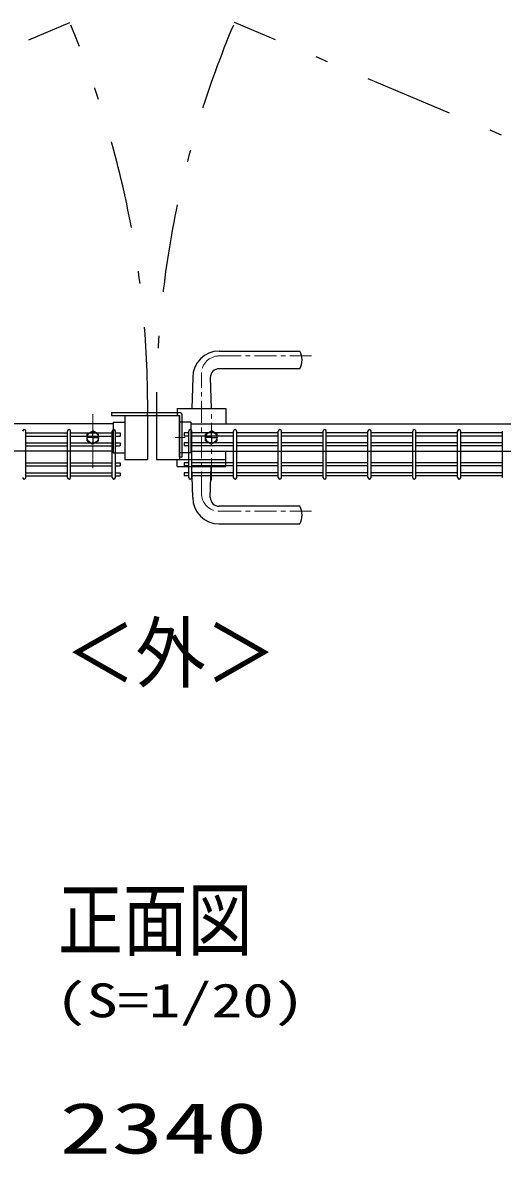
# Model space of a CAD drawing. Units: millimetres, scale not verified. Extents: x -4425 to 4425, y -3150 to 3150.
# Drawn here: x 1481 to 2024, y 822 to 2106 of the extents above; entities that cross this region are included whole.
import ezdxf
from ezdxf.enums import TextEntityAlignment as Align

# ---------------------------------------------------------------- set-up
doc = ezdxf.new("R2010")
doc.units = ezdxf.units.MM
doc.header["$LTSCALE"] = 20
doc.linetypes.add('USER1', pattern=[2, 1.25, -0.25, 0.25, -0.25])
doc.linetypes.add('USER4', pattern=[10.7, 5, -2.5, 0.7, -2.5])
for name, color, linetype, lineweight in [('0-0_外形線', 7, 'Continuous', 25), ('0-3_寸法線', 4, 'Continuous', 25), ('0-7_扉縦枠', 7, 'Continuous', 25), ('0-8_Jﾊﾟﾈﾙ', 3, 'Continuous', 25), ('0-C_扉横枠', 7, 'Continuous', 25), ('0-D_ハッチング', 4, 'Continuous', 25), ('1-0_丁番', 3, 'Continuous', 25), ('1-1_軸線', 1, 'USER1', 9)]:
    doc.layers.add(name, color=color, linetype=linetype, lineweight=lineweight)
doc.layers.add('1-3_D-TITLE', color=7, linetype='Continuous')
doc.styles.add('ＭＳ ゴシック', font='')
doc.styles.get('ＭＳ ゴシック').set_extended_font_data('MS Gothic')

msp = doc.modelspace()

# ---------------------------------------------------------------- linework, layer by layer
at = {"layer": '0-0_外形線'}
for p, q in [((1703.23, 1733.06), (1794.55, 1733.06)), ((1794.55, 1713.06), (1703.23, 1713.06)), ((1673.23, 1703.06), (1672.23, 1668.06)), ((1693.23, 1703.06), (1694.23, 1668.06)), ((1655.73, 1668.06), (1655.73, 1660.06)), ((1655.73, 1668.06), (1710.73, 1668.06)), ((1710.73, 1668.06), (1710.73, 1650.56)), ((1553.54, 1631.31), (1560.03, 1627.56)), ((1566.53, 1631.31), (1560.03, 1627.56)), ((1710.73, 1602.06), (1710.73, 1619.56)), ((1655.73, 1602.06), (1655.73, 1610.06)), ((1655.73, 1602.06), (1710.73, 1602.06)), ((1673.23, 1567.06), (1672.23, 1602.06)), ((1693.23, 1567.06), (1694.23, 1602.06)), ((1794.55, 1557.06), (1703.23, 1557.06)), ((1703.23, 1537.06), (1794.55, 1537.06))]:
    msp.add_line(p, q, dxfattribs=at)
for centre, radius, start, end in [((1703.23, 1703.06), 30, 90, 180), ((1777.23, 1723.06), 20, 330, 30), ((1703.23, 1703.06), 10, 90, 180), ((1703.23, 1567.06), 30, 180, 270), ((1703.23, 1567.06), 10, 180, 270), ((1777.23, 1547.06), 20, 330, 30)]:
    msp.add_arc(centre, radius, start, end, dxfattribs=at)
at = {"layer": '0-7_扉縦枠'}
for p, q in [((1596.23, 1660.06), (1596.23, 1610.06)), ((1596.23, 1660.06), (1622.23, 1660.06)), ((1622.23, 1660.06), (1622.23, 1610.06)), ((1632.23, 1660.06), (1658.23, 1660.06)), ((1632.23, 1660.06), (1632.23, 1610.06)), ((1658.23, 1660.06), (1658.23, 1610.06)), ((1596.23, 1610.06), (1622.23, 1610.06)), ((1632.23, 1610.06), (1710.73, 1610.06))]:
    msp.add_line(p, q, dxfattribs=at)
at = {"layer": '0-8_Jﾊﾟﾈﾙ'}
for p, q in [((1484.19, 1589.76), (1484.19, 1642.16)), ((1484.19, 1640.36), (1531.36, 1640.36)), ((1484.19, 1636.76), (1531.36, 1636.76)), ((1531.36, 1589.76), (1531.36, 1642.16)), ((1534.96, 1589.76), (1534.96, 1642.16)), ((1534.96, 1640.36), (1582.13, 1640.36)), ((1534.96, 1636.76), (1582.13, 1636.76)), ((1582.13, 1589.76), (1582.13, 1642.16)), ((1585.73, 1589.76), (1585.73, 1642.16)), ((1585.73, 1640.36), (1590.93, 1640.36)), ((1585.73, 1636.76), (1590.93, 1636.76)), ((1590.93, 1640.36), (1590.93, 1636.76)), ((1663.53, 1640.36), (1663.53, 1636.76)), ((1668.73, 1640.36), (1663.53, 1640.36)), ((1668.73, 1636.76), (1663.53, 1636.76)), ((1668.73, 1589.76), (1668.73, 1642.16)), ((1672.33, 1589.76), (1672.33, 1642.16)), ((1719.5, 1640.36), (1672.33, 1640.36)), ((1719.5, 1636.76), (1672.33, 1636.76)), ((1719.5, 1589.76), (1719.5, 1642.16)), ((1723.1, 1589.76), (1723.1, 1642.16)), ((1770.27, 1640.36), (1723.1, 1640.36)), ((1770.27, 1636.76), (1723.1, 1636.76)), ((1770.27, 1589.76), (1770.27, 1642.16)), ((1773.87, 1589.76), (1773.87, 1642.16)), ((1821.04, 1640.36), (1773.87, 1640.36)), ((1821.04, 1636.76), (1773.87, 1636.76)), ((1821.04, 1589.76), (1821.04, 1642.16)), ((1824.64, 1589.76), (1824.64, 1642.16)), ((1871.81, 1640.36), (1824.64, 1640.36)), ((1871.81, 1636.76), (1824.64, 1636.76)), ((1871.81, 1589.76), (1871.81, 1642.16)), ((1875.41, 1589.76), (1875.41, 1642.16)), ((1922.58, 1640.36), (1875.41, 1640.36)), ((1922.58, 1636.76), (1875.41, 1636.76)), ((1922.58, 1589.76), (1922.58, 1642.16)), ((1926.18, 1589.76), (1926.18, 1642.16)), ((1973.35, 1640.36), (1926.18, 1640.36)), ((1973.35, 1636.76), (1926.18, 1636.76)), ((1973.35, 1589.76), (1973.35, 1642.16)), ((1976.95, 1589.76), (1976.95, 1642.16)), ((2024.12, 1640.36), (1976.95, 1640.36)), ((2024.12, 1636.76), (1976.95, 1636.76)), ((2024.12, 1589.76), (2024.12, 1642.16)), ((1484.19, 1629.06), (1531.36, 1629.06)), ((1484.19, 1625.46), (1531.36, 1625.46)), ((1534.96, 1629.06), (1582.13, 1629.06)), ((1534.96, 1625.46), (1582.13, 1625.46)), ((1585.73, 1629.06), (1590.93, 1629.06)), ((1585.73, 1625.46), (1590.93, 1625.46)), ((1590.93, 1629.06), (1590.93, 1625.46)), ((1663.53, 1629.06), (1663.53, 1625.46)), ((1668.73, 1629.06), (1663.53, 1629.06)), ((1668.73, 1625.46), (1663.53, 1625.46)), ((1719.5, 1629.06), (1672.33, 1629.06)), ((1719.5, 1625.46), (1672.33, 1625.46)), ((1770.27, 1629.06), (1723.1, 1629.06)), ((1770.27, 1625.46), (1723.1, 1625.46)), ((1821.04, 1629.06), (1773.87, 1629.06)), ((1821.04, 1625.46), (1773.87, 1625.46)), ((1871.81, 1629.06), (1824.64, 1629.06)), ((1871.81, 1625.46), (1824.64, 1625.46)), ((1922.58, 1629.06), (1875.41, 1629.06)), ((1922.58, 1625.46), (1875.41, 1625.46)), ((1973.35, 1629.06), (1926.18, 1629.06)), ((1973.35, 1625.46), (1926.18, 1625.46)), ((2024.12, 1629.06), (1976.95, 1629.06)), ((2024.12, 1625.46), (1976.95, 1625.46)), ((1484.19, 1606.46), (1531.36, 1606.46)), ((1534.96, 1606.46), (1582.13, 1606.46)), ((1585.73, 1606.46), (1590.93, 1606.46)), ((1590.93, 1606.46), (1590.93, 1602.86)), ((1663.53, 1606.46), (1663.53, 1602.86)), ((1668.73, 1606.46), (1663.53, 1606.46)), ((1719.5, 1606.46), (1672.33, 1606.46)), ((1770.27, 1606.46), (1723.1, 1606.46)), ((1821.04, 1606.46), (1773.87, 1606.46)), ((1871.81, 1606.46), (1824.64, 1606.46)), ((1922.58, 1606.46), (1875.41, 1606.46)), ((1973.35, 1606.46), (1926.18, 1606.46)), ((2024.12, 1606.46), (1976.95, 1606.46)), ((1484.19, 1602.86), (1531.36, 1602.86)), ((1484.19, 1595.16), (1531.36, 1595.16)), ((1534.96, 1602.86), (1582.13, 1602.86)), ((1534.96, 1595.16), (1582.13, 1595.16)), ((1585.73, 1602.86), (1590.93, 1602.86)), ((1668.73, 1602.86), (1663.53, 1602.86)), ((1663.53, 1595.16), (1663.53, 1591.56)), ((1668.73, 1595.16), (1663.53, 1595.16)), ((1719.5, 1602.86), (1672.33, 1602.86)), ((1719.5, 1595.16), (1672.33, 1595.16)), ((1770.27, 1602.86), (1723.1, 1602.86)), ((1770.27, 1595.16), (1723.1, 1595.16)), ((1821.04, 1602.86), (1773.87, 1602.86)), ((1821.04, 1595.16), (1773.87, 1595.16)), ((1871.81, 1602.86), (1824.64, 1602.86)), ((1871.81, 1595.16), (1824.64, 1595.16)), ((1922.58, 1602.86), (1875.41, 1602.86)), ((1922.58, 1595.16), (1875.41, 1595.16)), ((1973.35, 1602.86), (1926.18, 1602.86)), ((1973.35, 1595.16), (1926.18, 1595.16)), ((2024.12, 1602.86), (1976.95, 1602.86)), ((2024.12, 1595.16), (1976.95, 1595.16)), ((1484.19, 1591.56), (1531.36, 1591.56)), ((1534.96, 1591.56), (1582.13, 1591.56)), ((1585.73, 1591.56), (1590.93, 1591.56)), ((1668.73, 1591.56), (1663.53, 1591.56)), ((1719.5, 1591.56), (1672.33, 1591.56)), ((1770.27, 1591.56), (1723.1, 1591.56)), ((1821.04, 1591.56), (1773.87, 1591.56)), ((1871.81, 1591.56), (1824.64, 1591.56)), ((1922.58, 1591.56), (1875.41, 1591.56)), ((1973.35, 1591.56), (1926.18, 1591.56)), ((2024.12, 1591.56), (1976.95, 1591.56))]:
    msp.add_line(p, q, dxfattribs=at)
msp.add_lwpolyline([(1585.73, 1595.16), (1590.93, 1595.16), (1590.93, 1591.56)], dxfattribs=at)
for centre, start, end in [((1482.39, 1642.16), 0, 180), ((1533.16, 1642.16), 0, 180), ((1583.93, 1642.16), 0, 180), ((1670.53, 1642.16), 0, 180), ((1721.3, 1642.16), 0, 180), ((1772.07, 1642.16), 0, 180), ((1822.84, 1642.16), 0, 180), ((1873.61, 1642.16), 0, 180), ((1924.38, 1642.16), 0, 180), ((1975.15, 1642.16), 0, 180), ((1482.39, 1589.76), 180, 0), ((1533.16, 1589.76), 180, 0), ((1583.93, 1589.76), 180, 0), ((1670.53, 1589.76), 180, 0), ((1721.3, 1589.76), 180, 0), ((1772.07, 1589.76), 180, 0), ((1822.84, 1589.76), 180, 0), ((1873.61, 1589.76), 180, 0), ((1924.38, 1589.76), 180, 0), ((1975.15, 1589.76), 180, 0)]:
    msp.add_arc(centre, 1.8, start, end, dxfattribs=at)
at = {"layer": '0-C_扉横枠'}
for p, q in [((1583.23, 1650.56), (569.23, 1650.56)), ((1583.23, 1652.51), (1583.23, 1617.61)), ((1583.23, 1652.51), (1596.23, 1652.51)), ((1671.23, 1652.51), (1658.23, 1652.51)), ((1671.23, 1652.51), (1671.23, 1617.61)), ((1671.23, 1650.56), (2685.23, 1650.56)), ((1559.85, 1635.06), (1553.45, 1635.06)), ((1553.54, 1638.81), (1560.03, 1642.57)), ((1553.54, 1631.31), (1553.54, 1638.81)), ((1559.94, 1635.06), (1560.12, 1635.06)), ((1566.53, 1638.81), (1560.03, 1642.57)), ((1560.03, 1635.24), (1560.03, 1641.65)), ((1560.03, 1634.97), (1560.03, 1635.15)), ((1560.03, 1634.88), (1560.03, 1628.48)), ((1560.21, 1635.06), (1566.62, 1635.06)), ((1566.53, 1631.31), (1566.53, 1638.81)), ((1694.25, 1635.06), (1687.85, 1635.06)), ((1687.94, 1638.81), (1694.43, 1642.57)), ((1687.94, 1631.31), (1687.94, 1638.81)), ((1687.94, 1631.31), (1694.43, 1627.56)), ((1694.34, 1635.06), (1694.52, 1635.06)), ((1700.93, 1638.81), (1694.43, 1642.57)), ((1694.43, 1635.24), (1694.43, 1641.65)), ((1694.43, 1634.97), (1694.43, 1635.15)), ((1694.43, 1634.88), (1694.43, 1628.48)), ((1700.93, 1631.31), (1694.43, 1627.56)), ((1694.61, 1635.06), (1701.02, 1635.06)), ((1700.93, 1631.31), (1700.93, 1638.81)), ((1583.23, 1619.56), (569.23, 1619.56)), ((1583.23, 1617.61), (1596.23, 1617.61)), ((1671.23, 1617.61), (1658.23, 1617.61)), ((1671.23, 1619.56), (2685.23, 1619.56))]:
    msp.add_line(p, q, dxfattribs=at)
for centre in [(1560.03, 1635.06), (1694.43, 1635.06)]:
    msp.add_circle(centre, 6.5, dxfattribs=at)
at = {"layer": '0-D_ハッチング', "linetype": 'USER4'}
for p, q in [((501.35, 1670.74), (1533.93, 2105.6)), ((2753.11, 1670.74), (1720.53, 2105.6))]:
    msp.add_line(p, q, dxfattribs=at)
for centre, start, end in [((508.8, 1670.92), 359.45045, 22.82564), ((2745.66, 1670.92), 157.17436, 180.54955)]:
    msp.add_arc(centre, 1113.48, start, end, dxfattribs=at)
at = {"layer": '1-0_丁番'}
for p, q in [((1581.43, 1663.26), (1581.43, 1660.06)), ((1581.43, 1663.26), (1658.23, 1663.26)), ((1581.43, 1660.06), (1658.23, 1660.06)), ((1658.23, 1613.26), (1658.23, 1660.06)), ((1661.43, 1613.26), (1661.43, 1660.06)), ((1658.23, 1613.26), (1661.43, 1613.26))]:
    msp.add_line(p, q, dxfattribs=at)
msp.add_arc((1658.23, 1660.06), 3.2, 360, 90, dxfattribs=at)
at = {"layer": '1-1_軸線'}
for p, q in [((1703.23, 1727.56), (1807.75, 1727.56)), ((1683.23, 1571.56), (1683.23, 1707.56)), ((1560.03, 1600.41), (1560.03, 1661.48)), ((1560.03, 1600.41), (1560.03, 1661.48)), ((1694.43, 1586.66), (1694.43, 1661.48)), ((1664.57, 1635.06), (1653.39, 1635.06)), ((1703.23, 1551.56), (1807.75, 1551.56))]:
    msp.add_line(p, q, dxfattribs=at)
for centre, start, end in [((1703.23, 1707.56), 90, 180), ((1703.23, 1571.56), 180, 270)]:
    msp.add_arc(centre, 20, start, end, dxfattribs=at)

# ---------------------------------------------------------------- texts
at = {"layer": '0-0_外形線', "style": 'ＭＳ ゴシック', "width": 0.9}
msp.add_text('＜外＞', height=64.96, dxfattribs=at).set_placement((1528.64, 1338.82), align=Align.BOTTOM_LEFT)
at = {"layer": '0-3_寸法線', "color": 2, "style": 'ＭＳ ゴシック', "width": 1.5}
msp.add_text('2340', height=57.77, dxfattribs=at).set_placement((1522.23, 805.64), align=Align.BOTTOM_LEFT)
at = {"layer": '1-3_D-TITLE', "style": 'ＭＳ ゴシック'}
for s, height, width, p in [('正面図', 67.3, 0.8, (1520.66, 1034.13)), ('(S=1/20)', 38.42, 1.35, (1517.92, 965.95))]:
    msp.add_text(s, height=height, dxfattribs=dict(at, width=width)).set_placement(p, align=Align.BOTTOM_LEFT)

doc.saveas('drawing.dxf')
